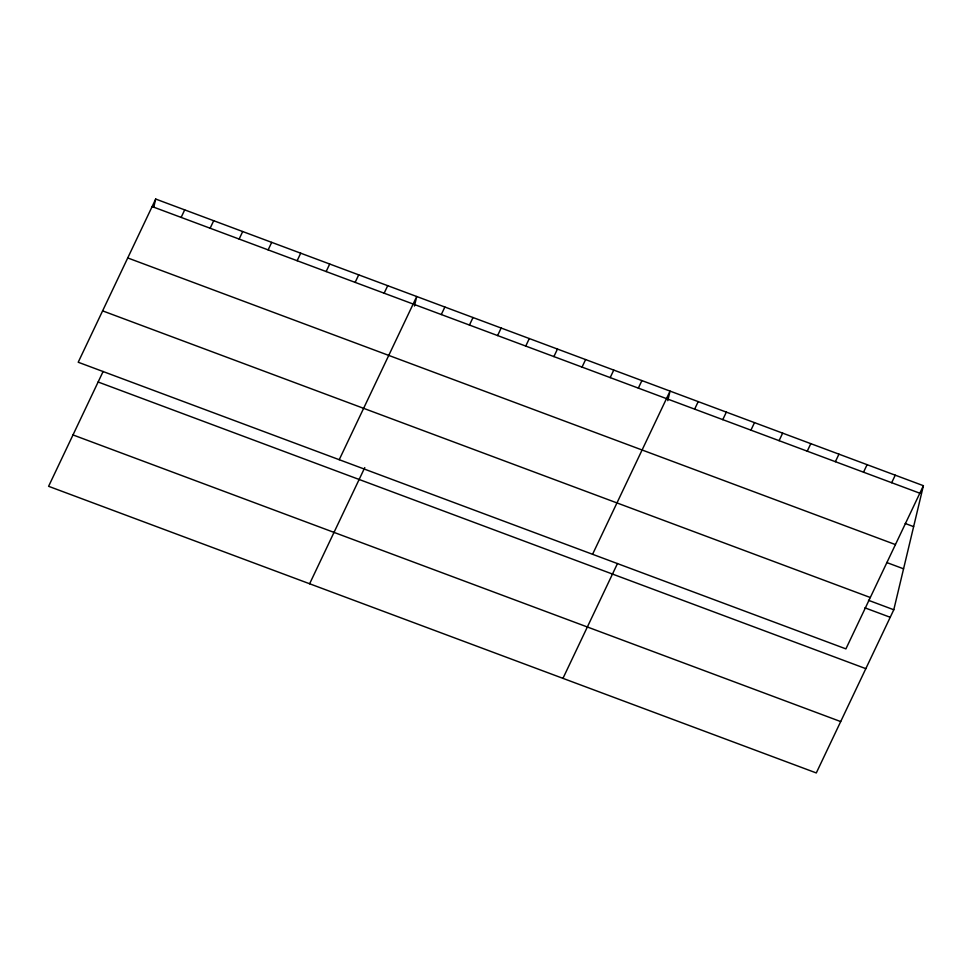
<?xml version="1.0" encoding="UTF-8"?>
<svg xmlns="http://www.w3.org/2000/svg" width="972" height="972" viewBox="0 0 972 972"><rect width="100%" height="100%" fill="white"/><g stroke="black" fill="none" stroke-linecap="round" stroke-linejoin="round"><path stroke-width="1.46" d="M153.746 207.243L155.702 199.053L923.4 485.696L893.79 609.76L816.298 772.947L48.6 486.304L103.129 371.474M414.437 306.059L416.721 296.509L339.228 459.695M667.776 400.658L670.06 391.096L592.568 554.295M155.702 199.053L78.21 362.24L845.907 648.883L923.4 485.696M181.132 217.412L184.704 209.879M210.134 228.238L213.706 220.705M239.136 239.063L242.708 231.543M268.138 249.889L271.71 242.368M297.14 260.727L300.713 253.194M326.142 271.553L329.715 264.02M355.145 282.378L358.717 274.857M384.147 293.204L387.719 285.683M309.618 583.771L364.767 467.617M441.288 314.551L444.872 307.018M469.44 325.061L473.012 317.528M497.591 335.571L501.163 328.038M525.743 346.081L529.315 338.548M553.894 356.59L557.466 349.057M582.034 367.1L585.618 359.567M610.185 377.61L613.757 370.077M638.337 388.12L641.909 380.587M562.958 678.359L617.487 563.529M694.64 409.139L698.212 401.606M722.779 419.649L726.351 412.116M750.931 430.159L754.503 422.626M779.082 440.668L782.654 433.135M807.234 451.178L810.806 443.657M835.385 461.688L838.958 454.167M863.525 472.198L867.097 464.677M891.676 482.707L895.248 475.187M152.13 206.574L919.828 493.217M905.187 523.483L913.631 526.63M127.733 257.945L895.431 544.587M886.671 562.509L903.559 568.814M102.607 310.87L870.304 597.513M868.458 600.295L893.79 609.76M864.886 607.828L890.218 617.281M98.123 382.008L865.821 668.651M72.997 434.934L840.695 721.576"/></g></svg>
